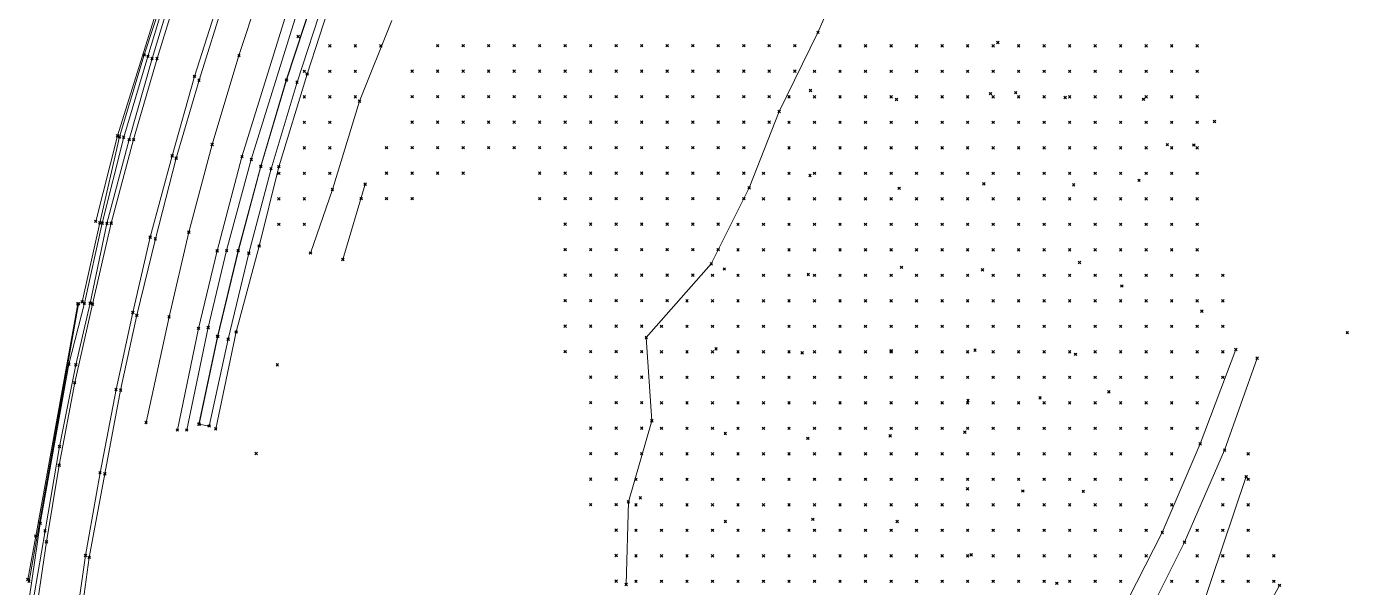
# Model space of a CAD drawing. Header units: metres. Extents: x 441556 to 446409, y 432338 to 461058.
# Drawn here: x 441630.4 to 441785.8, y 452432.3 to 452498.3 of the extents above; entities that cross this region are included whole.
import ezdxf

# ---------------------------------------------------------------- set-up
doc = ezdxf.new("R2010")
doc.units = ezdxf.units.M
doc.header["$MEASUREMENT"] = 0
doc.header["$PDMODE"] = 35
doc.header["$PDSIZE"] = 0.15
for name, color, linetype, lineweight in [('DTM-BRE-RevN_GRP_ CAROSABIL', 2, 'Continuous', 0), ('DTM-BRE-RevN_GRP_ACOSTAMENT', 2, 'Continuous', 0), ('DTM-BRE-RevN_GRP_AX', 2, 'Continuous', 0), ('DTM-BRE-RevN_GRP_CURS APA', 2, 'Continuous', 0), ('DTM-BRE-RevN_GRP_DRUM PIATRA', 2, 'Continuous', 0), ('DTM-BRE-RevN_GRP_PARAPET METALIC', 2, 'Continuous', 0), ('DTM-BRE-RevN_GRP_PARAPET NEW JERSEY', 2, 'Continuous', 0), ('DTM-BRE-RevN_GRP_SANT BETON JOS', 2, 'Continuous', 0), ('DTM-BRE-RevN_GRP_SANT BETON SUS', 2, 'Continuous', 0), ('DTM-BRE-RevN_GRP_TALUZ JOS', 2, 'Continuous', 0), ('DTM-BRE-RevN_GRP_TALUZ SUS', 2, 'Continuous', 0), ('DTM-BRE-RevN_GRP_ZID SPRIJIN JOS', 2, 'Continuous', 0), ('DTM-BRE-RevN_GRP_ZID SPRIJIN SUS', 2, 'Continuous', 0), ('DTM-BRE-RevN_YP_RevK_0YP', 1, 'Continuous', 0), ('DTM-NOK-RevN_bathymetry', 6, 'Continuous', 0), ('DTM-NOK-RevN_LIDAR_co_lidar', 91, 'Continuous', 0), ('DTM-NOK-RevN_RTK', 32, 'Continuous', 0)]:
    doc.layers.add(name, color=color, linetype=linetype, lineweight=lineweight)

msp = doc.modelspace()

# ---------------------------------------------------------------- linework, layer by layer
at = {"layer": 'DTM-BRE-RevN_GRP_ CAROSABIL'}
for p, q in [((441648.803, 452504.273, 359.186), (441645.756, 452494.56, 359.142)), ((441655.747, 452483, 358.763), (441661.88, 452502.826, 358.851)), ((441645.756, 452494.56, 359.142), (441643.006, 452485.003, 359.109)), ((441643.006, 452485.003, 359.109), (441640.358, 452475.167, 359.063)), ((441652.829, 452471.919, 358.708), (441655.747, 452483, 358.763)), ((441640.358, 452475.167, 359.063), (441638.188, 452465.65, 359.027)), ((441650.622, 452462.805, 358.693), (441652.829, 452471.919, 358.708)), ((441638.188, 452465.65, 359.027), (441636.08, 452456.417, 359.049)), ((441648.148, 452450.852, 358.687), (441650.622, 452462.805, 358.693)), ((441636.08, 452456.417, 359.049), (441634.247, 452446.701, 359.002)), ((441634.247, 452446.701, 359.002), (441632.753, 452437.693, 359.026)), ((441632.753, 452437.693, 359.026), (441631.296, 452427.904, 359.085))]:
    msp.add_line(p, q, dxfattribs=at)
at = {"layer": 'DTM-BRE-RevN_GRP_ACOSTAMENT'}
for p, q in [((441660.955, 452492.017, 358.764), (441664.184, 452501.835, 358.774)), ((441657.945, 452481.871, 358.716), (441660.955, 452492.017, 358.764)), ((441655.307, 452471.945, 358.697), (441657.945, 452481.871, 358.716)), ((441652.868, 452461.863, 358.675), (441655.307, 452471.945, 358.697)), ((441650.678, 452451.54, 358.672), (441652.868, 452461.863, 358.675))]:
    msp.add_line(p, q, dxfattribs=at)
at = {"layer": 'DTM-BRE-RevN_GRP_AX'}
for p, q in [((441658.345, 452503.966, 358.923), (441655.393, 452494.889, 358.893)), ((441655.393, 452494.889, 358.893), (441652.242, 452484.431, 358.842)), ((441652.242, 452484.431, 358.842), (441649.496, 452474.108, 358.854)), ((441649.496, 452474.108, 358.854), (441647.168, 452464.158, 358.773)), ((441647.168, 452464.158, 358.773), (441644.465, 452451.723, 358.774))]:
    msp.add_line(p, q, dxfattribs=at)
at = {"layer": 'DTM-BRE-RevN_GRP_CURS APA'}
for p, q in [((441727.242, 452506.386, 351.675), (441723.467, 452497.622, 351.605)), ((441723.467, 452497.622, 351.605), (441718.893, 452488.311, 351.601)), ((441718.893, 452488.311, 351.601), (441715.382, 452479.327, 351.604)), ((441715.382, 452479.327, 351.604), (441710.926, 452470.406, 351.61)), ((441710.926, 452470.406, 351.61), (441703.279, 452461.726, 351.567)), ((441703.279, 452461.726, 351.567), (441703.944, 452451.922, 351.617)), ((441703.944, 452451.922, 351.617), (441701.172, 452442.4, 351.613)), ((441701.172, 452442.4, 351.613), (441700.901, 452432.67, 351.623))]:
    msp.add_line(p, q, dxfattribs=at)
at = {"layer": 'DTM-BRE-RevN_GRP_DRUM PIATRA'}
for p, q in [((441768.396, 452449.221, 358.14), (441772.592, 452460.314, 358.241)), ((441771.273, 452448.483, 358.187), (441775.102, 452459.298, 358.193)), ((441763.944, 452438.803, 358.177), (441768.396, 452449.221, 358.14)), ((441766.548, 452437.653, 358.223), (441771.273, 452448.483, 358.187)), ((441758.533, 452428.218, 357.697), (441763.944, 452438.803, 358.177)), ((441761.284, 452427.114, 357.684), (441766.548, 452437.653, 358.223))]:
    msp.add_line(p, q, dxfattribs=at)
at = {"layer": 'DTM-BRE-RevN_GRP_PARAPET METALIC'}
for p, q in [((441656.842, 452482.658, 358.723), (441662.921, 452502.286, 358.794)), ((441653.938, 452471.946, 358.693), (441656.842, 452482.658, 358.723)), ((441651.781, 452462.911, 358.668), (441653.938, 452471.946, 358.693)), ((441649.247, 452450.85, 358.651), (441651.781, 452462.911, 358.668))]:
    msp.add_line(p, q, dxfattribs=at)
at = {"layer": 'DTM-BRE-RevN_GRP_PARAPET NEW JERSEY'}
for p, q in [((441653.332, 452502.346, 359.261), (441650.174, 452492.448, 359.047)), ((441650.692, 452492.007, 359.001), (441653.91, 452502.198, 359.152)), ((441650.174, 452492.448, 359.047), (441647.549, 452483.112, 359.011)), ((441648.003, 452482.835, 358.922), (441650.692, 452492.007, 359.001)), ((441647.549, 452483.112, 359.011), (441644.941, 452473.521, 358.928)), ((441645.558, 452473.335, 359.027), (441648.003, 452482.835, 358.922)), ((441644.941, 452473.521, 358.928), (441642.905, 452464.662, 358.984)), ((441643.382, 452464.338, 358.927), (441645.558, 452473.335, 359.027)), ((441642.905, 452464.662, 358.984), (441640.935, 452455.617, 358.93)), ((441641.479, 452455.536, 358.916), (441643.382, 452464.338, 358.927)), ((441640.935, 452455.617, 358.93), (441639.053, 452445.825, 358.96)), ((441639.631, 452445.69, 358.919), (441641.479, 452455.536, 358.916)), ((441639.053, 452445.825, 358.96), (441637.355, 452436.076, 358.972)), ((441637.773, 452435.865, 358.986), (441639.631, 452445.69, 358.919)), ((441637.355, 452436.076, 358.972), (441635.974, 452426.579, 358.946)), ((441636.478, 452426.423, 358.949), (441637.773, 452435.865, 358.986))]:
    msp.add_line(p, q, dxfattribs=at)
at = {"layer": 'DTM-BRE-RevN_GRP_SANT BETON JOS'}
for p, q in [((441647.677, 452504.658, 358.831), (441644.69, 452494.8, 359.21)), ((441644.69, 452494.8, 359.21), (441641.836, 452485.301, 358.815)), ((441641.836, 452485.301, 358.815), (441639.321, 452475.179, 358.784)), ((441639.321, 452475.179, 358.784), (441637.214, 452465.754, 358.663)), ((441637.214, 452465.754, 358.663), (441635.395, 452458.595, 358.776)), ((441635.395, 452458.595, 358.776), (441632.028, 452439.863, 358.76)), ((441632.028, 452439.863, 358.76), (441630.456, 452429.075, 358.651))]:
    msp.add_line(p, q, dxfattribs=at)
at = {"layer": 'DTM-BRE-RevN_GRP_SANT BETON SUS'}
for p, q in [((441647.417, 452504.657, 359.012), (441644.251, 452494.968, 358.97)), ((441645.172, 452494.558, 359.123), (441648.193, 452504.418, 359.109)), ((441644.251, 452494.968, 358.97), (441641.34, 452485.335, 358.619)), ((441642.478, 452485.005, 359.142), (441645.172, 452494.558, 359.123)), ((441641.34, 452485.335, 358.619), (441639.029, 452475.218, 358.949)), ((441639.87, 452475.128, 359.035), (441642.478, 452485.005, 359.142)), ((441639.029, 452475.218, 358.949), (441636.967, 452465.92, 358.903)), ((441637.893, 452465.781, 359.033), (441639.87, 452475.128, 359.035)), ((441636.206, 452458.52, 359.06), (441637.893, 452465.781, 359.033)), ((441634.279, 452448.899, 359.001), (441636.206, 452458.52, 359.06)), ((441632.588, 452438.99, 359.013), (441634.279, 452448.899, 359.001)), ((441630.727, 452428.034, 359.046), (441632.588, 452438.99, 359.013))]:
    msp.add_line(p, q, dxfattribs=at)
at = {"layer": 'DTM-BRE-RevN_GRP_TALUZ JOS'}
for p, q in [((441647.142, 452504.726, 359.032), (441641.11, 452485.451, 358.373)), ((441641.11, 452485.451, 358.373), (441638.545, 452475.393, 359.003)), ((441667.593, 452470.899, 351.982), (441670.232, 452479.759, 352.018)), ((441773.814, 452445.363, 358.362), (441761.566, 452408.987, 358.172))]:
    msp.add_line(p, q, dxfattribs=at)
at = {"layer": 'DTM-BRE-RevN_GRP_TALUZ SUS'}
for p, q in [((441669.563, 452489.529, 354.632), (441673.361, 452499.023, 354.559)), ((441666.374, 452479.149, 354.486), (441669.563, 452489.529, 354.632)), ((441663.81, 452471.668, 354.552), (441666.374, 452479.149, 354.486))]:
    msp.add_line(p, q, dxfattribs=at)
at = {"layer": 'DTM-BRE-RevN_GRP_ZID SPRIJIN JOS'}
for p, q in [((441663.404, 452492.722, 354.711), (441666.883, 452503.398, 354.788)), ((441660.073, 452481.824, 354.683), (441663.404, 452492.722, 354.711)), ((441657.765, 452472.492, 354.651), (441660.073, 452481.824, 354.683)), ((441655.059, 452462.383, 354.636), (441657.765, 452472.492, 354.651)), ((441636.531, 452465.706, 358.954), (441630.706, 452433.079, 358.841)), ((441652.656, 452450.974, 354.604), (441655.059, 452462.383, 354.636))]:
    msp.add_line(p, q, dxfattribs=at)
at = {"layer": 'DTM-BRE-RevN_GRP_ZID SPRIJIN SUS'}
for p, q in [((441660.995, 452492.014, 358.973), (441664.22, 452501.857, 358.962)), ((441665.41, 452501.547, 358.985), (441662.215, 452491.763, 358.962)), ((441657.979, 452481.861, 358.906), (441660.995, 452492.014, 358.973)), ((441662.215, 452491.763, 358.962), (441659.16, 452481.59, 358.909)), ((441655.319, 452471.951, 358.887), (441657.979, 452481.861, 358.906)), ((441659.16, 452481.59, 358.909), (441656.54, 452471.642, 358.889)), ((441652.913, 452461.869, 358.868), (441655.319, 452471.951, 358.887)), ((441656.54, 452471.642, 358.889), (441654.13, 452461.542, 358.865)), ((441636.448, 452465.679, 360.645), (441631.493, 452438.373, 361.066)), ((441650.705, 452451.53, 358.877), (441652.913, 452461.869, 358.868)), ((441654.13, 452461.542, 358.865), (441651.878, 452451.317, 358.872)), ((441651.878, 452451.317, 358.872), (441650.705, 452451.53, 358.877)), ((441631.493, 452438.373, 361.066), (441630.554, 452433.271, 360.485))]:
    msp.add_line(p, q, dxfattribs=at)
at = {"layer": 'DTM-BRE-RevN_YP_RevK_0YP'}
msp.add_line((441777.718, 452432.574, 361.291), (441771.14, 452420.764, 360.791), dxfattribs=at)
at = {"layer": 'DTM-NOK-RevN_bathymetry'}
for p in [(441678.745, 452496.061, 351.572), (441681.745, 452496.061, 350.633), (441684.744, 452496.061, 350.308), (441687.743, 452496.061, 350.487), (441690.743, 452496.061, 350.701), (441693.742, 452496.061, 350.764), (441696.741, 452496.061, 350.886), (441699.741, 452496.061, 350.639), (441702.74, 452496.061, 350.69), (441705.74, 452496.061, 350.874), (441708.739, 452496.061, 351.058), (441711.738, 452496.061, 351.241), (441714.738, 452496.061, 351.425), (441717.737, 452496.061, 351.597), (441720.736, 452496.061, 351.775), (441675.746, 452493.061, 352.313), (441678.745, 452493.061, 351.177), (441681.745, 452493.061, 350.247), (441684.744, 452493.061, 350.341), (441687.743, 452493.061, 350.515), (441690.743, 452493.061, 350.611), (441693.742, 452493.061, 350.664), (441696.741, 452493.061, 350.716), (441699.741, 452493.061, 350.621), (441702.74, 452493.061, 350.805), (441705.74, 452493.061, 350.989), (441708.739, 452493.061, 351.173), (441711.738, 452493.061, 351.356), (441714.738, 452493.061, 351.54), (441717.737, 452493.061, 351.712), (441720.736, 452493.061, 351.889), (441675.746, 452490.062, 351.885), (441678.745, 452490.062, 350.861), (441681.745, 452490.062, 350.647), (441684.744, 452490.062, 350.45), (441687.743, 452490.062, 350.521), (441690.743, 452490.062, 350.496), (441693.742, 452490.062, 350.534), (441696.741, 452490.062, 350.611), (441699.741, 452490.062, 350.669), (441702.74, 452490.062, 350.854), (441705.74, 452490.062, 351.042), (441708.739, 452490.062, 351.233), (441711.738, 452490.062, 351.414), (441714.738, 452490.062, 351.594), (441717.737, 452490.062, 351.763), (441675.746, 452487.063, 351.536), (441678.745, 452487.063, 350.9), (441681.745, 452487.063, 350.724), (441684.744, 452487.063, 350.464), (441687.743, 452487.063, 350.493), (441690.743, 452487.063, 350.406), (441693.742, 452487.063, 350.512), (441696.741, 452487.063, 350.649), (441699.741, 452487.063, 350.6), (441702.74, 452487.063, 350.789), (441705.74, 452487.063, 350.999), (441708.739, 452487.063, 351.213), (441711.738, 452487.063, 351.418), (441714.738, 452487.063, 351.606), (441717.737, 452487.063, 351.778), (441672.747, 452484.063, 352.255), (441675.746, 452484.063, 351.19), (441678.745, 452484.063, 350.618), (441681.745, 452484.063, 350.567), (441684.744, 452484.063, 350.477), (441687.743, 452484.063, 350.402), (441690.743, 452484.063, 350.487), (441693.742, 452484.063, 350.591), (441696.741, 452484.063, 350.776), (441699.741, 452484.063, 350.852), (441702.74, 452484.063, 351.058), (441705.74, 452484.063, 351.23), (441708.739, 452484.063, 351.395), (441711.738, 452484.063, 351.561), (441714.738, 452484.063, 351.726), (441672.747, 452481.064, 351.853), (441675.746, 452481.064, 350.881), (441678.745, 452481.064, 350.33), (441681.745, 452481.064, 350.277), (441690.743, 452481.064, 350.452), (441693.742, 452481.064, 350.502), (441696.741, 452481.064, 350.645), (441699.741, 452481.064, 350.707), (441702.74, 452481.064, 350.923), (441705.74, 452481.064, 351.139), (441708.739, 452481.064, 351.358), (441711.738, 452481.064, 351.577), (441714.738, 452481.064, 351.752), (441669.747, 452478.065, 352.484), (441672.747, 452478.065, 351.375), (441675.746, 452478.065, 350.426), (441690.743, 452478.065, 350.383), (441693.742, 452478.065, 350.403), (441696.741, 452478.065, 350.444), (441699.741, 452478.065, 350.578), (441702.74, 452478.065, 350.794), (441705.74, 452478.065, 351.01), (441708.739, 452478.065, 351.226), (441711.738, 452478.065, 351.442), (441714.738, 452478.065, 351.658), (441693.742, 452475.065, 350.29), (441696.741, 452475.065, 350.266), (441699.741, 452475.065, 350.448), (441702.74, 452475.065, 350.664), (441705.74, 452475.065, 350.88), (441708.739, 452475.065, 351.097), (441711.738, 452475.065, 351.313), (441693.742, 452472.066, 350.135), (441696.741, 452472.066, 350.121), (441699.741, 452472.066, 350.345), (441702.74, 452472.066, 350.596), (441705.74, 452472.066, 350.851), (441708.739, 452472.066, 351.106), (441711.738, 452472.066, 351.362), (441693.742, 452469.067, 350.043), (441696.741, 452469.067, 350.143), (441699.741, 452469.067, 350.494), (441702.74, 452469.067, 350.787), (441705.74, 452469.067, 351.043), (441708.739, 452469.067, 351.299), (441693.742, 452466.067, 350.135), (441696.741, 452466.067, 350.389), (441699.741, 452466.067, 350.595), (441702.74, 452466.067, 350.92), (441705.74, 452466.067, 351.235), (441693.742, 452463.068, 350.562), (441696.741, 452463.068, 350.838), (441699.741, 452463.068, 350.926), (441702.74, 452463.068, 351.119), (441693.742, 452460.069, 350.716), (441696.741, 452460.069, 351.023), (441699.741, 452460.069, 351.323), (441702.74, 452460.069, 351.452), (441696.741, 452457.069, 351.144), (441699.741, 452457.069, 351.446), (441702.74, 452457.069, 351.747), (441696.741, 452454.07, 351.254), (441699.741, 452454.07, 351.556), (441702.74, 452454.07, 351.859), (441696.741, 452451.07, 351.521), (441699.741, 452451.07, 351.788), (441702.74, 452451.07, 352.058), (441696.741, 452448.071, 351.545), (441699.741, 452448.071, 351.914), (441702.74, 452448.071, 352.187), (441696.741, 452445.072, 351.268), (441699.741, 452445.072, 351.685), (441696.741, 452442.072, 351.211), (441699.741, 452442.072, 351.541), (441699.741, 452439.073, 351.594), (441699.741, 452436.074, 351.671), (441699.741, 452433.074, 351.806)]:
    msp.add_point(p, dxfattribs=at)
at = {"layer": 'DTM-NOK-RevN_LIDAR_co_lidar'}
for p in [(441666.074, 452496.038, 354.637), (441669.073, 452496.038, 354.326), (441672.072, 452496.038, 353.599), (441726.06, 452496.038, 352.189), (441729.06, 452496.038, 352.182), (441732.059, 452496.038, 352.218), (441735.058, 452496.038, 352.426), (441738.058, 452496.038, 352.854), (441741.057, 452496.038, 353.346), (441744.057, 452496.038, 353.605), (441747.056, 452496.038, 353.51), (441750.055, 452496.038, 353.564), (441753.055, 452496.038, 353.594), (441756.054, 452496.038, 353.501), (441759.053, 452496.038, 353.761), (441762.053, 452496.038, 353.783), (441765.052, 452496.038, 353.821), (441768.051, 452496.038, 354.079), (441663.074, 452493.039, 355.743), (441666.074, 452493.039, 354.408), (441669.073, 452493.039, 354.075), (441723.061, 452493.039, 352.209), (441726.06, 452493.039, 352.198), (441729.06, 452493.039, 352.216), (441732.059, 452493.039, 352.303), (441735.058, 452493.039, 352.609), (441738.058, 452493.039, 353.061), (441741.057, 452493.039, 353.384), (441744.057, 452493.039, 353.557), (441747.056, 452493.039, 353.409), (441750.055, 452493.039, 353.302), (441753.055, 452493.039, 353.211), (441756.054, 452493.039, 353.219), (441759.053, 452493.039, 353.335), (441762.053, 452493.039, 353.53), (441765.052, 452493.039, 353.754), (441768.051, 452493.039, 353.978), (441663.074, 452490.04, 355.326), (441666.074, 452490.04, 354.344), (441669.073, 452490.04, 353.874), (441720.062, 452490.04, 352.231), (441723.061, 452490.04, 352.249), (441726.06, 452490.04, 352.238), (441729.06, 452490.04, 352.213), (441732.059, 452490.04, 352.324), (441735.058, 452490.04, 352.649), (441738.058, 452490.04, 352.944), (441741.057, 452490.04, 353.207), (441744.057, 452490.04, 353.274), (441747.056, 452490.04, 353.165), (441750.055, 452490.04, 353.114), (441753.055, 452490.04, 353.116), (441756.054, 452490.04, 353.132), (441759.053, 452490.04, 353.282), (441762.053, 452490.04, 353.601), (441765.052, 452490.04, 353.883), (441768.051, 452490.04, 354.038), (441663.074, 452487.04, 354.669), (441666.074, 452487.04, 354.233), (441720.062, 452487.04, 352.273), (441723.061, 452487.04, 352.281), (441726.06, 452487.04, 352.274), (441729.06, 452487.04, 352.175), (441732.059, 452487.04, 352.225), (441735.058, 452487.04, 352.657), (441738.058, 452487.04, 353.078), (441741.057, 452487.04, 353.364), (441744.057, 452487.04, 353.388), (441747.056, 452487.04, 353.17), (441750.055, 452487.04, 353.056), (441753.055, 452487.04, 353.052), (441756.054, 452487.04, 353.143), (441759.053, 452487.04, 353.359), (441762.053, 452487.04, 353.679), (441765.052, 452487.04, 353.99), (441768.051, 452487.04, 354.073), (441663.074, 452484.041, 354.414), (441666.074, 452484.041, 354.011), (441720.062, 452484.041, 352.224), (441723.061, 452484.041, 352.265), (441726.06, 452484.041, 352.298), (441729.06, 452484.041, 352.218), (441732.059, 452484.041, 352.271), (441735.058, 452484.041, 352.696), (441738.058, 452484.041, 353.061), (441741.057, 452484.041, 353.2), (441744.057, 452484.041, 353.267), (441747.056, 452484.041, 353.102), (441750.055, 452484.041, 352.976), (441753.055, 452484.041, 353.026), (441756.054, 452484.041, 353.224), (441759.053, 452484.041, 353.544), (441762.053, 452484.041, 353.965), (441765.052, 452484.041, 354.097), (441768.051, 452484.041, 354.176), (441660.075, 452481.042, 355.572), (441663.074, 452481.042, 354.351), (441666.074, 452481.042, 353.775), (441717.062, 452481.042, 352.18), (441720.062, 452481.042, 352.168), (441723.061, 452481.042, 352.189), (441726.06, 452481.042, 352.243), (441729.06, 452481.042, 352.14), (441732.059, 452481.042, 352.089), (441735.058, 452481.042, 352.422), (441738.058, 452481.042, 352.681), (441741.057, 452481.042, 352.854), (441744.057, 452481.042, 352.967), (441747.056, 452481.042, 352.94), (441750.055, 452481.042, 352.959), (441753.055, 452481.042, 353.241), (441756.054, 452481.042, 353.72), (441759.053, 452481.042, 354.171), (441762.053, 452481.042, 355.038), (441765.052, 452481.042, 355.096), (441768.051, 452481.042, 354.738), (441660.075, 452478.042, 355.076), (441663.074, 452478.042, 354.194), (441717.062, 452478.042, 352.205), (441720.062, 452478.042, 352.164), (441723.061, 452478.042, 352.113), (441726.06, 452478.042, 352.056), (441729.06, 452478.042, 351.99), (441732.059, 452478.042, 351.996), (441735.058, 452478.042, 352.13), (441738.058, 452478.042, 352.308), (441741.057, 452478.042, 352.527), (441744.057, 452478.042, 352.699), (441747.056, 452478.042, 352.863), (441750.055, 452478.042, 353.04), (441753.055, 452478.042, 353.604), (441756.054, 452478.042, 354.375), (441759.053, 452478.042, 355.352), (441762.053, 452478.042, 356.44), (441765.052, 452478.042, 356.605), (441768.051, 452478.042, 356.214), (441660.075, 452475.043, 354.644), (441663.074, 452475.043, 354.1), (441714.063, 452475.043, 352.224), (441717.062, 452475.043, 352.217), (441720.062, 452475.043, 352.193), (441723.061, 452475.043, 352.15), (441726.06, 452475.043, 352.082), (441729.06, 452475.043, 352.085), (441732.059, 452475.043, 352.092), (441735.058, 452475.043, 352.036), (441738.058, 452475.043, 352.21), (441741.057, 452475.043, 352.496), (441744.057, 452475.043, 352.707), (441747.056, 452475.043, 352.871), (441750.055, 452475.043, 353.192), (441753.055, 452475.043, 354.028), (441756.054, 452475.043, 354.894), (441759.053, 452475.043, 356.342), (441762.053, 452475.043, 357.274), (441765.052, 452475.043, 357.52), (441768.051, 452475.043, 357.474), (441714.063, 452472.044, 352.234), (441717.062, 452472.044, 352.23), (441720.062, 452472.044, 352.225), (441723.061, 452472.044, 352.197), (441726.06, 452472.044, 352.15), (441729.06, 452472.044, 352.136), (441732.059, 452472.044, 352.084), (441735.058, 452472.044, 352.036), (441738.058, 452472.044, 352.284), (441741.057, 452472.044, 352.675), (441744.057, 452472.044, 352.865), (441747.056, 452472.044, 353), (441750.055, 452472.044, 353.493), (441753.055, 452472.044, 354.347), (441756.054, 452472.044, 355.377), (441759.053, 452472.044, 356.985), (441762.053, 452472.044, 357.52), (441765.052, 452472.044, 357.717), (441768.051, 452472.044, 357.835), (441711.064, 452469.044, 352.222), (441714.063, 452469.044, 352.237), (441717.062, 452469.044, 352.243), (441720.062, 452469.044, 352.261), (441723.061, 452469.044, 352.285), (441726.06, 452469.044, 352.223), (441729.06, 452469.044, 352.126), (441732.059, 452469.044, 352.066), (441735.058, 452469.044, 352.076), (441738.058, 452469.044, 352.369), (441741.057, 452469.044, 352.796), (441744.057, 452469.044, 353.041), (441747.056, 452469.044, 353.241), (441750.055, 452469.044, 353.865), (441753.055, 452469.044, 354.593), (441756.054, 452469.044, 355.958), (441759.053, 452469.044, 357.38), (441762.053, 452469.044, 357.663), (441765.052, 452469.044, 357.798), (441768.051, 452469.044, 357.93), (441771.051, 452469.044, 357.988), (441708.064, 452466.045, 352.126), (441711.064, 452466.045, 352.169), (441714.063, 452466.045, 352.194), (441717.062, 452466.045, 352.218), (441720.062, 452466.045, 352.266), (441723.061, 452466.045, 352.34), (441726.06, 452466.045, 352.237), (441729.06, 452466.045, 352.082), (441732.059, 452466.045, 352.048), (441735.058, 452466.045, 352.049), (441738.058, 452466.045, 352.345), (441741.057, 452466.045, 352.83), (441744.057, 452466.045, 353.179), (441747.056, 452466.045, 353.539), (441750.055, 452466.045, 354.167), (441753.055, 452466.045, 354.932), (441756.054, 452466.045, 356.552), (441759.053, 452466.045, 357.578), (441762.053, 452466.045, 357.748), (441765.052, 452466.045, 357.878), (441768.051, 452466.045, 357.991), (441771.051, 452466.045, 357.967), (441705.065, 452463.046, 352.043), (441708.064, 452463.046, 352.069), (441711.064, 452463.046, 352.094), (441714.063, 452463.046, 352.142), (441717.062, 452463.046, 352.163), (441720.062, 452463.046, 352.248), (441723.061, 452463.046, 352.252), (441726.06, 452463.046, 352.101), (441729.06, 452463.046, 351.994), (441732.059, 452463.046, 351.97), (441735.058, 452463.046, 351.979), (441738.058, 452463.046, 352.244), (441741.057, 452463.046, 352.808), (441744.057, 452463.046, 353.342), (441747.056, 452463.046, 353.819), (441750.055, 452463.046, 354.411), (441753.055, 452463.046, 355.309), (441756.054, 452463.046, 357.087), (441759.053, 452463.046, 357.704), (441762.053, 452463.046, 357.752), (441765.052, 452463.046, 357.864), (441768.051, 452463.046, 357.934), (441771.051, 452463.046, 357.753), (441705.065, 452460.046, 352.069), (441708.064, 452460.046, 352.063), (441711.064, 452460.046, 352.057), (441714.063, 452460.046, 352.078), (441717.062, 452460.046, 352.109), (441720.062, 452460.046, 352.187), (441723.061, 452460.046, 352.126), (441726.06, 452460.046, 352.043), (441729.06, 452460.046, 352.046), (441732.059, 452460.046, 352), (441735.058, 452460.046, 351.985), (441738.058, 452460.046, 352.161), (441741.057, 452460.046, 352.703), (441744.057, 452460.046, 353.454), (441747.056, 452460.046, 353.954), (441750.055, 452460.046, 354.573), (441753.055, 452460.046, 355.581), (441756.054, 452460.046, 357.304), (441759.053, 452460.046, 357.711), (441762.053, 452460.046, 357.714), (441765.052, 452460.046, 357.82), (441768.051, 452460.046, 357.835), (441771.051, 452460.046, 357.748), (441705.065, 452457.047, 352.108), (441708.064, 452457.047, 352.061), (441711.064, 452457.047, 352.01), (441714.063, 452457.047, 352), (441717.062, 452457.047, 352.053), (441720.062, 452457.047, 352.07), (441723.061, 452457.047, 352.07), (441726.06, 452457.047, 352.131), (441729.06, 452457.047, 352.163), (441732.059, 452457.047, 352.079), (441735.058, 452457.047, 351.988), (441738.058, 452457.047, 352.074), (441741.057, 452457.047, 352.554), (441744.057, 452457.047, 353.343), (441747.056, 452457.047, 353.888), (441750.055, 452457.047, 354.608), (441753.055, 452457.047, 355.806), (441756.054, 452457.047, 357.096), (441759.053, 452457.047, 357.606), (441762.053, 452457.047, 357.623), (441765.052, 452457.047, 357.747), (441768.051, 452457.047, 357.66), (441771.051, 452457.047, 357.752), (441705.065, 452454.048, 352.137), (441708.064, 452454.048, 352.067), (441711.064, 452454.048, 352.014), (441714.063, 452454.048, 352.007), (441717.062, 452454.048, 352.021), (441720.062, 452454.048, 352.055), (441723.061, 452454.048, 352.113), (441726.06, 452454.048, 352.195), (441729.06, 452454.048, 352.184), (441732.059, 452454.048, 352.059), (441735.058, 452454.048, 351.981), (441738.058, 452454.048, 352.024), (441741.057, 452454.048, 352.427), (441744.057, 452454.048, 353.242), (441747.056, 452454.048, 353.781), (441750.055, 452454.048, 354.702), (441753.055, 452454.048, 356.082), (441756.054, 452454.048, 357.073), (441759.053, 452454.048, 357.593), (441762.053, 452454.048, 357.677), (441765.052, 452454.048, 357.696), (441768.051, 452454.048, 357.61), (441705.065, 452451.048, 352.197), (441708.064, 452451.048, 352.077), (441711.064, 452451.048, 352.028), (441714.063, 452451.048, 351.995), (441717.062, 452451.048, 352.027), (441720.062, 452451.048, 352.111), (441723.061, 452451.048, 352.175), (441726.06, 452451.048, 352.214), (441729.06, 452451.048, 352.176), (441732.059, 452451.048, 352.06), (441735.058, 452451.048, 352.001), (441738.058, 452451.048, 352.029), (441741.057, 452451.048, 352.345), (441744.057, 452451.048, 353.176), (441747.056, 452451.048, 353.855), (441750.055, 452451.048, 354.962), (441753.055, 452451.048, 356.335), (441756.054, 452451.048, 357.212), (441759.053, 452451.048, 357.485), (441762.053, 452451.048, 357.635), (441765.052, 452451.048, 357.549), (441768.051, 452451.048, 357.575), (441705.065, 452448.049, 352.205), (441708.064, 452448.049, 352.081), (441711.064, 452448.049, 352.086), (441714.063, 452448.049, 352.052), (441717.062, 452448.049, 352.039), (441720.062, 452448.049, 352.129), (441723.061, 452448.049, 352.216), (441726.06, 452448.049, 352.23), (441729.06, 452448.049, 352.191), (441732.059, 452448.049, 352.095), (441735.058, 452448.049, 352.01), (441738.058, 452448.049, 352.025), (441741.057, 452448.049, 352.262), (441744.057, 452448.049, 353.222), (441747.056, 452448.049, 354.088), (441750.055, 452448.049, 355.213), (441753.055, 452448.049, 356.495), (441756.054, 452448.049, 357.009), (441759.053, 452448.049, 357.282), (441762.053, 452448.049, 357.514), (441765.052, 452448.049, 357.472), (441774.05, 452448.049, 357.55), (441702.066, 452445.05, 352.161), (441705.065, 452445.05, 352.061), (441708.064, 452445.05, 352.008), (441711.064, 452445.05, 352.133), (441714.063, 452445.05, 352.116), (441717.062, 452445.05, 352.063), (441720.062, 452445.05, 352.132), (441723.061, 452445.05, 352.246), (441726.06, 452445.05, 352.232), (441729.06, 452445.05, 352.14), (441732.059, 452445.05, 352.075), (441735.058, 452445.05, 352.028), (441738.058, 452445.05, 352.061), (441741.057, 452445.05, 352.381), (441744.057, 452445.05, 353.444), (441747.056, 452445.05, 354.301), (441750.055, 452445.05, 355.467), (441753.055, 452445.05, 356.538), (441756.054, 452445.05, 356.79), (441759.053, 452445.05, 357.163), (441762.053, 452445.05, 357.463), (441765.052, 452445.05, 357.524), (441771.051, 452445.05, 357.523), (441774.05, 452445.05, 357.837), (441702.066, 452442.05, 352.019), (441705.065, 452442.05, 351.972), (441708.064, 452442.05, 352.006), (441711.064, 452442.05, 352.139), (441714.063, 452442.05, 352.132), (441717.062, 452442.05, 352.069), (441720.062, 452442.05, 352.11), (441723.061, 452442.05, 352.193), (441726.06, 452442.05, 352.216), (441729.06, 452442.05, 352.163), (441732.059, 452442.05, 352.067), (441735.058, 452442.05, 352.024), (441738.058, 452442.05, 352.107), (441741.057, 452442.05, 352.517), (441744.057, 452442.05, 353.595), (441747.056, 452442.05, 354.393), (441750.055, 452442.05, 355.672), (441753.055, 452442.05, 356.791), (441756.054, 452442.05, 356.99), (441759.053, 452442.05, 357.29), (441762.053, 452442.05, 357.645), (441765.052, 452442.05, 357.753), (441771.051, 452442.05, 357.743), (441774.05, 452442.05, 357.959), (441702.066, 452439.051, 351.986), (441705.065, 452439.051, 351.983), (441708.064, 452439.051, 351.992), (441711.064, 452439.051, 352.031), (441714.063, 452439.051, 352.087), (441717.062, 452439.051, 352.09), (441720.062, 452439.051, 352.071), (441723.061, 452439.051, 352.12), (441726.06, 452439.051, 352.151), (441729.06, 452439.051, 352.067), (441732.059, 452439.051, 352), (441735.058, 452439.051, 352.036), (441738.058, 452439.051, 352.062), (441741.057, 452439.051, 352.363), (441744.057, 452439.051, 353.438), (441747.056, 452439.051, 354.533), (441750.055, 452439.051, 356.115), (441753.055, 452439.051, 357.055), (441756.054, 452439.051, 357.13), (441759.053, 452439.051, 357.387), (441762.053, 452439.051, 357.661), (441768.051, 452439.051, 357.596), (441771.051, 452439.051, 357.885), (441774.05, 452439.051, 358.282), (441702.066, 452436.052, 352.031), (441705.065, 452436.052, 352.026), (441708.064, 452436.052, 351.965), (441711.064, 452436.052, 352.018), (441714.063, 452436.052, 352.068), (441717.062, 452436.052, 352.042), (441720.062, 452436.052, 352.059), (441723.061, 452436.052, 352.136), (441726.06, 452436.052, 352.156), (441729.06, 452436.052, 352.07), (441732.059, 452436.052, 352.021), (441735.058, 452436.052, 352.054), (441738.058, 452436.052, 351.993), (441741.057, 452436.052, 352.188), (441744.057, 452436.052, 353.201), (441747.056, 452436.052, 354.568), (441750.055, 452436.052, 356.158), (441753.055, 452436.052, 357.067), (441756.054, 452436.052, 357.138), (441759.053, 452436.052, 357.386), (441762.053, 452436.052, 357.595), (441768.051, 452436.052, 357.775), (441771.051, 452436.052, 358.053), (441774.05, 452436.052, 359.637), (441777.049, 452436.052, 360.772), (441702.066, 452433.052, 352.04), (441705.065, 452433.052, 352.041), (441708.064, 452433.052, 352.003), (441711.064, 452433.052, 352.144), (441714.063, 452433.052, 352.138), (441717.062, 452433.052, 352.103), (441720.062, 452433.052, 352.207), (441723.061, 452433.052, 352.282), (441726.06, 452433.052, 352.222), (441729.06, 452433.052, 352.112), (441732.059, 452433.052, 352.056), (441735.058, 452433.052, 352.043), (441738.058, 452433.052, 352.022), (441741.057, 452433.052, 352.17), (441744.057, 452433.052, 352.826), (441747.056, 452433.052, 354.488), (441750.055, 452433.052, 356.169), (441753.055, 452433.052, 357.2), (441756.054, 452433.052, 357.315), (441759.053, 452433.052, 357.354), (441765.052, 452433.052, 357.546), (441768.051, 452433.052, 357.839), (441771.051, 452433.052, 358.092), (441774.05, 452433.052, 360.318), (441777.049, 452433.052, 361.189)]:
    msp.add_point(p, dxfattribs=at)
at = {"layer": 'DTM-NOK-RevN_RTK'}
for p in [(441662.355, 452497.13, 358.751), (441723.467, 452497.622, 351.605), (441744.603, 452496.439, 353.945), (441644.251, 452494.968, 358.97), (441655.393, 452494.889, 358.893), (441644.69, 452494.8, 359.21), (441645.172, 452494.558, 359.123), (441645.756, 452494.56, 359.142), (441650.174, 452492.448, 359.047), (441650.692, 452492.007, 359.001), (441660.955, 452492.017, 358.764), (441660.995, 452492.014, 358.973), (441662.215, 452491.763, 358.962), (441663.404, 452492.722, 354.711), (441722.588, 452490.792, 351.756), (441743.746, 452490.417, 353.765), (441746.711, 452490.537, 353.71), (441669.563, 452489.529, 354.632), (441732.692, 452489.738, 352.353), (441752.522, 452489.95, 353.706), (441761.742, 452489.753, 354.013), (441718.893, 452488.311, 351.601), (441770.077, 452487.137, 354.699), (441641.11, 452485.451, 358.373), (441641.34, 452485.335, 358.619), (441641.836, 452485.301, 358.815), (441642.478, 452485.005, 359.142), (441643.006, 452485.003, 359.109), (441652.242, 452484.431, 358.842), (441764.536, 452484.415, 354.702), (441767.655, 452484.369, 354.815), (441647.549, 452483.112, 359.011), (441648.003, 452482.835, 358.922), (441655.747, 452483, 358.763), (441656.842, 452482.658, 358.723), (441657.945, 452481.871, 358.716), (441657.979, 452481.861, 358.906), (441659.16, 452481.59, 358.909), (441660.073, 452481.824, 354.683), (441670.232, 452479.759, 352.018), (441715.382, 452479.327, 351.604), (441722.53, 452480.778, 351.916), (441733.005, 452479.282, 352.132), (441742.965, 452479.817, 353.287), (441753.525, 452479.692, 353.674), (441761.214, 452480.221, 355.071), (441666.374, 452479.149, 354.486), (441638.545, 452475.393, 359.003), (441639.029, 452475.218, 358.949), (441639.321, 452475.179, 358.784), (441639.87, 452475.128, 359.035), (441640.358, 452475.167, 359.063), (441644.941, 452473.521, 358.928), (441645.558, 452473.335, 359.027), (441649.496, 452474.108, 358.854), (441652.829, 452471.919, 358.708), (441653.938, 452471.946, 358.693), (441655.307, 452471.945, 358.697), (441655.319, 452471.951, 358.887), (441656.54, 452471.642, 358.889), (441657.765, 452472.492, 354.651), (441663.81, 452471.668, 354.552), (441667.593, 452470.899, 351.982), (441710.926, 452470.406, 351.61), (441733.289, 452469.984, 352.037), (441754.208, 452470.549, 354.958), (441712.458, 452469.785, 351.71), (441722.326, 452469.149, 351.992), (441742.82, 452469.702, 353.316), (441759.2, 452467.786, 357.958), (441636.448, 452465.679, 360.645), (441636.531, 452465.706, 358.954), (441636.967, 452465.92, 358.903), (441637.214, 452465.754, 358.663), (441637.893, 452465.781, 359.033), (441638.188, 452465.65, 359.027), (441642.905, 452464.662, 358.984), (441643.382, 452464.338, 358.927), (441647.168, 452464.158, 358.773), (441768.602, 452464.834, 358.467), (441650.622, 452462.805, 358.693), (441651.781, 452462.911, 358.668), (441655.059, 452462.383, 354.636), (441785.695, 452462.304, 358.582), (441652.868, 452461.863, 358.675), (441652.913, 452461.869, 358.868), (441654.13, 452461.542, 358.865), (441703.279, 452461.726, 351.567), (441711.48, 452460.384, 351.922), (441721.594, 452459.917, 352.076), (441732.081, 452460.166, 352.38), (441741.923, 452460.24, 353.243), (441753.751, 452459.754, 356.234), (441772.592, 452460.314, 358.241), (441775.102, 452459.298, 358.193), (441635.395, 452458.595, 358.776), (441636.206, 452458.52, 359.06), (441659.9, 452458.526, 354.609), (441636.08, 452456.417, 359.049), (441640.935, 452455.617, 358.93), (441641.479, 452455.536, 358.916), (441749.573, 452454.624, 354.306), (441757.671, 452455.338, 357.874), (441741.103, 452454.309, 352.204), (441644.465, 452451.723, 358.774), (441650.678, 452451.54, 358.672), (441650.705, 452451.53, 358.877), (441651.878, 452451.317, 358.872), (441703.944, 452451.922, 351.617), (441648.148, 452450.852, 358.687), (441649.247, 452450.85, 358.651), (441652.656, 452450.974, 354.604), (441712.568, 452450.433, 352.286), (441722.267, 452449.863, 352.444), (441731.943, 452450.15, 352.452), (441740.724, 452450.594, 351.588), (441634.279, 452448.899, 359.001), (441768.396, 452449.221, 358.14), (441771.273, 452448.483, 358.187), (441634.247, 452446.701, 359.002), (441657.412, 452448.079, 354.513), (441639.053, 452445.825, 358.96), (441639.631, 452445.69, 358.919), (441773.814, 452445.363, 358.362), (441741.052, 452443.929, 352.179), (441747.558, 452443.672, 354.599), (441754.657, 452443.63, 357.342), (441701.172, 452442.4, 351.613), (441702.582, 452442.872, 351.792), (441632.028, 452439.863, 358.76), (441632.588, 452438.99, 359.013), (441712.578, 452440.091, 352.328), (441722.86, 452440.343, 352.432), (441732.784, 452440.091, 352.364), (441631.493, 452438.373, 361.066), (441632.753, 452437.693, 359.026), (441763.944, 452438.803, 358.177), (441766.548, 452437.653, 358.223), (441637.355, 452436.076, 358.972), (441637.773, 452435.865, 358.986), (441741.465, 452436.152, 351.872), (441630.554, 452433.271, 360.485), (441630.706, 452433.079, 358.841), (441700.901, 452432.67, 351.623), (441751.55, 452432.816, 357.449), (441777.718, 452432.574, 361.291)]:
    msp.add_point(p, dxfattribs=at)

doc.saveas('drawing.dxf')
